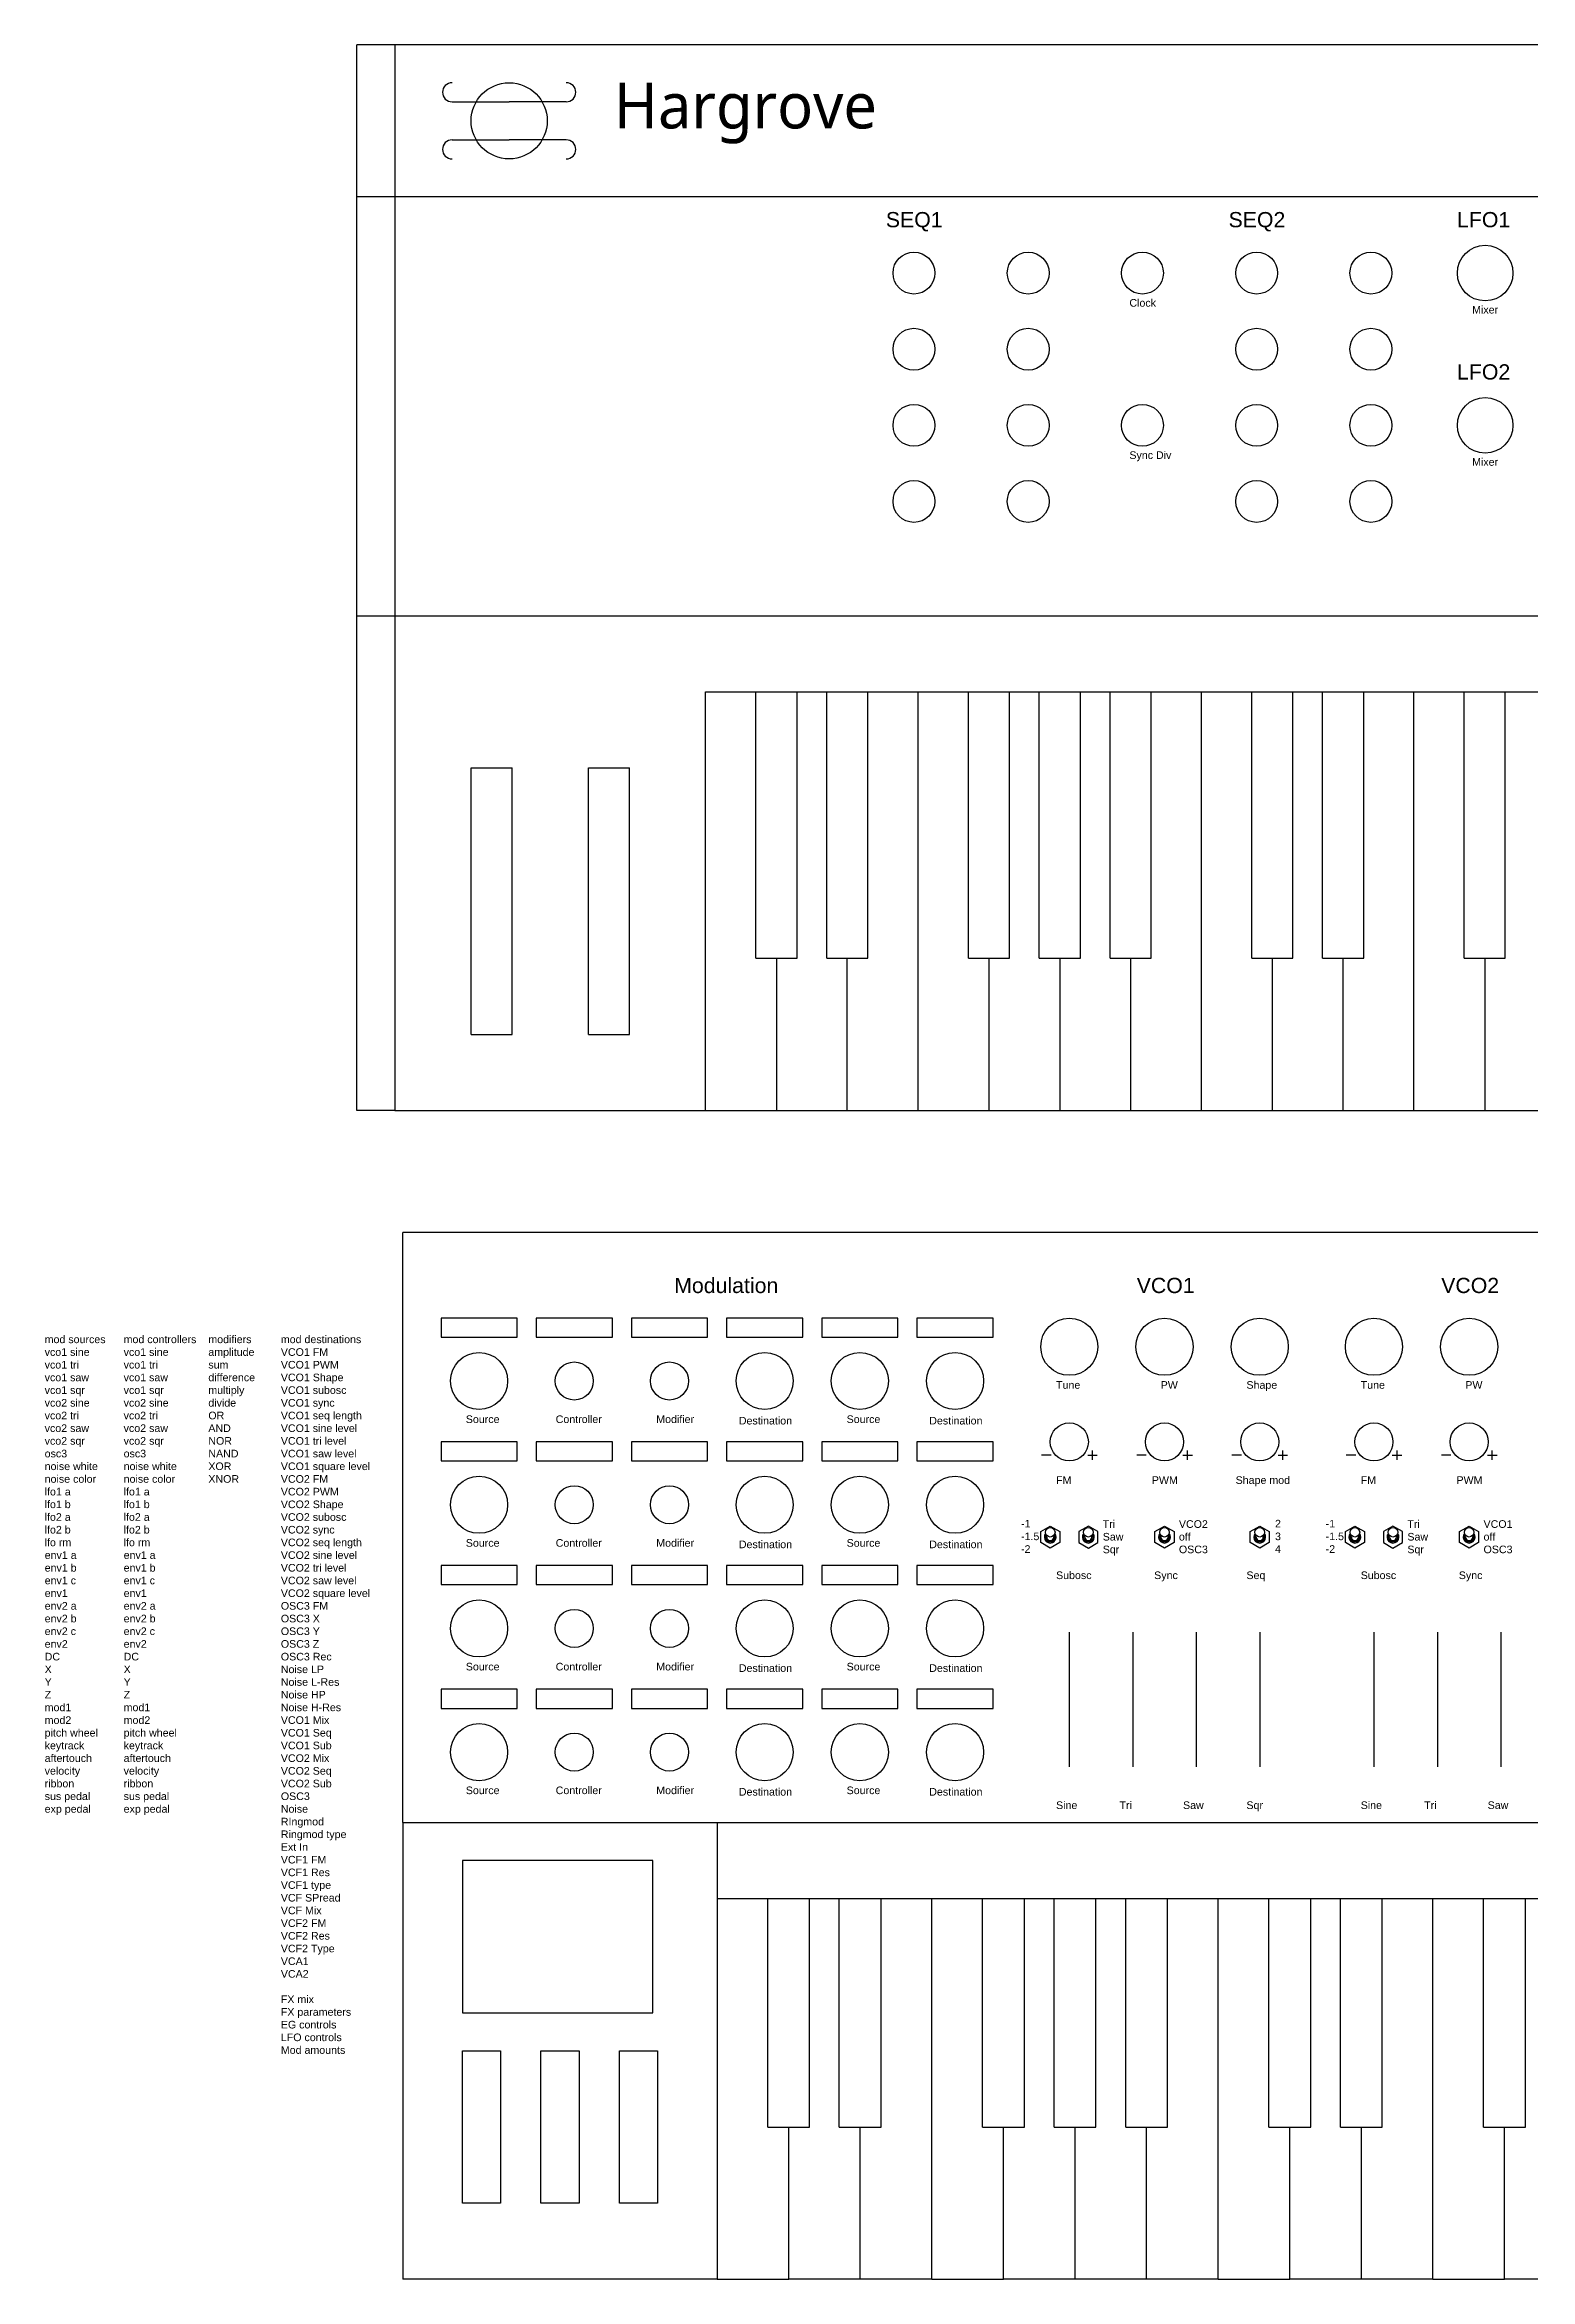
# Model space of a CAD drawing. Header units: inches. Extents: x 3.6 to 72.2, y 4.5 to 33.8.
# Drawn here: x 3.58 to 23.09, y 4.46 to 33.81 of the extents above; entities that cross this region are included whole.
import ezdxf

# ---------------------------------------------------------------- set-up
doc = ezdxf.new("R2010")
doc.units = ezdxf.units.IN
doc.header["$MEASUREMENT"] = 0
doc.styles.get("Standard").update_dxf_attribs({"font": 'arial.ttf'})

msp = doc.modelspace()

# ---------------------------------------------------------------- linework, layer by layer
for p, q in [((7.68, 19.814), (7.68, 33.814)), ((46.31, 33.814), (7.68, 33.814)), ((8.18, 33.814), (8.18, 19.814)), ((8.93, 33.064), (9.18, 33.064)), ((9.18, 33.064), (9.68, 33.064)), ((10.18, 33.064), (9.68, 33.064)), ((10.43, 33.064), (10.18, 33.064)), ((8.93, 32.564), (9.18, 32.564)), ((9.18, 32.564), (9.68, 32.564)), ((10.18, 32.564), (9.68, 32.564)), ((10.43, 32.564), (10.18, 32.564)), ((46.31, 31.814), (7.68, 31.814)), ((7.68, 26.314), (46.31, 26.314)), ((12.26, 19.814), (12.26, 25.314)), ((12.26, 25.314), (18.77, 25.314)), ((12.92, 21.814), (12.92, 25.314)), ((13.46, 21.814), (13.46, 25.314)), ((13.85, 21.814), (13.85, 25.314)), ((14.39, 21.814), (14.39, 25.314)), ((15.05, 19.814), (15.05, 25.314)), ((15.71, 21.814), (15.71, 25.314)), ((16.25, 21.814), (16.25, 25.314)), ((16.64, 21.814), (16.64, 25.314)), ((17.18, 21.814), (17.18, 25.314)), ((17.57, 21.814), (17.57, 25.314)), ((18.11, 21.814), (18.11, 25.314)), ((18.77, 19.814), (18.77, 25.314)), ((18.77, 19.814), (18.77, 25.314)), ((18.77, 25.314), (25.28, 25.314)), ((19.43, 21.814), (19.43, 25.314)), ((19.97, 21.814), (19.97, 25.314)), ((20.36, 21.814), (20.36, 25.314)), ((20.9, 21.814), (20.9, 25.314)), ((21.56, 19.814), (21.56, 25.314)), ((22.22, 21.814), (22.22, 25.314)), ((22.76, 21.814), (22.76, 25.314)), ((9.18, 20.814), (9.18, 24.314)), ((9.18, 24.314), (9.72, 24.314)), ((9.72, 20.814), (9.72, 24.314)), ((10.72, 20.814), (10.72, 24.314)), ((10.72, 24.314), (11.26, 24.314)), ((11.26, 20.814), (11.26, 24.314)), ((12.92, 21.814), (13.46, 21.814)), ((13.19, 21.814), (13.19, 19.814)), ((13.85, 21.814), (14.39, 21.814)), ((14.12, 19.814), (14.12, 21.814)), ((15.71, 21.814), (16.25, 21.814)), ((15.98, 21.814), (15.98, 19.814)), ((16.64, 21.814), (17.18, 21.814)), ((16.91, 21.814), (16.91, 19.814)), ((17.57, 21.814), (18.11, 21.814)), ((17.84, 21.814), (17.84, 19.814)), ((19.43, 21.814), (19.97, 21.814)), ((19.7, 21.814), (19.7, 19.814)), ((20.36, 21.814), (20.9, 21.814)), ((20.63, 19.814), (20.63, 21.814)), ((22.22, 21.814), (22.76, 21.814)), ((22.49, 21.814), (22.49, 19.814)), ((9.18, 20.814), (9.72, 20.814)), ((10.72, 20.814), (11.26, 20.814)), ((8.18, 19.814), (7.68, 19.814)), ((8.18, 19.814), (45.81, 19.814)), ((12.26, 19.814), (13.19, 19.814)), ((13.19, 19.814), (14.12, 19.814)), ((14.12, 19.814), (15.05, 19.814)), ((15.05, 19.814), (15.98, 19.814)), ((15.98, 19.814), (16.91, 19.814)), ((16.91, 19.814), (17.84, 19.814)), ((17.84, 19.814), (18.77, 19.814)), ((18.77, 19.814), (19.7, 19.814)), ((19.7, 19.814), (20.63, 19.814)), ((20.63, 19.814), (21.56, 19.814)), ((21.56, 19.814), (22.49, 19.814)), ((22.49, 19.814), (23.42, 19.814)), ((48.785, 18.211), (8.285, 18.211)), ((8.285, 10.461), (8.285, 18.211)), ((9.785, 17.086), (8.785, 17.086)), ((8.785, 17.086), (8.785, 16.836)), ((9.785, 16.836), (9.785, 17.086)), ((11.035, 17.086), (10.035, 17.086)), ((10.035, 17.086), (10.035, 16.836)), ((11.035, 16.836), (11.035, 17.086)), ((12.285, 17.086), (11.285, 17.086)), ((11.285, 17.086), (11.285, 16.836)), ((12.285, 16.836), (12.285, 17.086)), ((13.535, 17.086), (12.535, 17.086)), ((12.535, 17.086), (12.535, 16.836)), ((13.535, 16.836), (13.535, 17.086)), ((14.785, 17.086), (13.785, 17.086)), ((13.785, 17.086), (13.785, 16.836)), ((14.785, 16.836), (14.785, 17.086)), ((16.035, 17.086), (15.035, 17.086)), ((15.035, 17.086), (15.035, 16.836)), ((16.035, 16.836), (16.035, 17.086)), ((8.785, 16.836), (9.785, 16.836)), ((10.035, 16.836), (11.035, 16.836)), ((11.285, 16.836), (12.285, 16.836)), ((12.535, 16.836), (13.535, 16.836)), ((13.785, 16.836), (14.785, 16.836)), ((15.035, 16.836), (16.035, 16.836)), ((9.785, 15.461), (8.785, 15.461)), ((8.785, 15.461), (8.785, 15.211)), ((9.785, 15.211), (9.785, 15.461)), ((11.035, 15.461), (10.035, 15.461)), ((10.035, 15.461), (10.035, 15.211)), ((11.035, 15.211), (11.035, 15.461)), ((12.285, 15.461), (11.285, 15.461)), ((11.285, 15.461), (11.285, 15.211)), ((12.285, 15.211), (12.285, 15.461)), ((13.535, 15.461), (12.535, 15.461)), ((12.535, 15.461), (12.535, 15.211)), ((13.535, 15.211), (13.535, 15.461)), ((14.785, 15.461), (13.785, 15.461)), ((13.785, 15.461), (13.785, 15.211)), ((14.785, 15.211), (14.785, 15.461)), ((16.035, 15.461), (15.035, 15.461)), ((15.035, 15.461), (15.035, 15.211)), ((16.035, 15.211), (16.035, 15.461)), ((16.795, 15.286), (16.67, 15.286)), ((17.276, 15.286), (17.401, 15.286)), ((17.339, 15.224), (17.339, 15.349)), ((18.045, 15.286), (17.92, 15.286)), ((18.526, 15.286), (18.651, 15.286)), ((18.589, 15.224), (18.589, 15.349)), ((19.295, 15.286), (19.17, 15.286)), ((19.776, 15.286), (19.901, 15.286)), ((19.839, 15.224), (19.839, 15.349)), ((20.795, 15.286), (20.67, 15.286)), ((21.276, 15.286), (21.401, 15.286)), ((21.339, 15.224), (21.339, 15.349)), ((22.045, 15.286), (21.92, 15.286)), ((22.526, 15.286), (22.651, 15.286)), ((22.589, 15.224), (22.589, 15.349)), ((8.785, 15.211), (9.785, 15.211)), ((10.035, 15.211), (11.035, 15.211)), ((11.285, 15.211), (12.285, 15.211)), ((12.535, 15.211), (13.535, 15.211)), ((13.785, 15.211), (14.785, 15.211)), ((15.035, 15.211), (16.035, 15.211)), ((16.739, 14.211), (16.73, 14.244)), ((16.832, 14.211), (16.841, 14.244)), ((17.239, 14.211), (17.23, 14.244)), ((17.332, 14.211), (17.341, 14.244)), ((18.239, 14.211), (18.23, 14.244)), ((18.332, 14.211), (18.341, 14.244)), ((19.489, 14.211), (19.48, 14.244)), ((19.582, 14.211), (19.591, 14.244)), ((20.739, 14.211), (20.73, 14.244)), ((20.832, 14.211), (20.841, 14.244)), ((21.239, 14.211), (21.23, 14.244)), ((21.332, 14.211), (21.341, 14.244)), ((22.239, 14.211), (22.23, 14.244)), ((22.332, 14.211), (22.341, 14.244)), ((9.785, 13.836), (8.785, 13.836)), ((8.785, 13.836), (8.785, 13.586)), ((9.785, 13.586), (9.785, 13.836)), ((11.035, 13.836), (10.035, 13.836)), ((10.035, 13.836), (10.035, 13.586)), ((11.035, 13.586), (11.035, 13.836)), ((12.285, 13.836), (11.285, 13.836)), ((11.285, 13.836), (11.285, 13.586)), ((12.285, 13.586), (12.285, 13.836)), ((13.535, 13.836), (12.535, 13.836)), ((12.535, 13.836), (12.535, 13.586)), ((13.535, 13.586), (13.535, 13.836)), ((14.785, 13.836), (13.785, 13.836)), ((13.785, 13.836), (13.785, 13.586)), ((14.785, 13.586), (14.785, 13.836)), ((16.035, 13.836), (15.035, 13.836)), ((15.035, 13.836), (15.035, 13.586)), ((16.035, 13.586), (16.035, 13.836)), ((8.785, 13.586), (9.785, 13.586)), ((10.035, 13.586), (11.035, 13.586)), ((11.285, 13.586), (12.285, 13.586)), ((12.535, 13.586), (13.535, 13.586)), ((13.785, 13.586), (14.785, 13.586)), ((15.035, 13.586), (16.035, 13.586)), ((17.035, 12.961), (17.035, 11.191)), ((17.869, 12.961), (17.869, 11.191)), ((18.702, 12.961), (18.702, 11.191)), ((19.535, 12.961), (19.535, 11.191)), ((21.035, 12.961), (21.035, 11.191)), ((21.869, 12.961), (21.869, 11.191)), ((22.702, 12.961), (22.702, 11.191)), ((9.785, 12.211), (8.785, 12.211)), ((8.785, 12.211), (8.785, 11.961)), ((9.785, 11.961), (9.785, 12.211)), ((11.035, 12.211), (10.035, 12.211)), ((10.035, 12.211), (10.035, 11.961)), ((11.035, 11.961), (11.035, 12.211)), ((12.285, 12.211), (11.285, 12.211)), ((11.285, 12.211), (11.285, 11.961)), ((12.285, 11.961), (12.285, 12.211)), ((13.535, 12.211), (12.535, 12.211)), ((12.535, 12.211), (12.535, 11.961)), ((13.535, 11.961), (13.535, 12.211)), ((14.785, 12.211), (13.785, 12.211)), ((13.785, 12.211), (13.785, 11.961)), ((14.785, 11.961), (14.785, 12.211)), ((16.035, 12.211), (15.035, 12.211)), ((15.035, 12.211), (15.035, 11.961)), ((16.035, 11.961), (16.035, 12.211)), ((8.785, 11.961), (9.785, 11.961)), ((10.035, 11.961), (11.035, 11.961)), ((11.285, 11.961), (12.285, 11.961)), ((12.535, 11.961), (13.535, 11.961)), ((13.785, 11.961), (14.785, 11.961)), ((15.035, 11.961), (16.035, 11.961)), ((8.285, 10.461), (48.785, 10.461)), ((8.285, 10.461), (8.285, 4.461)), ((12.41, 10.461), (12.41, 4.461)), ((11.567, 9.961), (9.067, 9.961)), ((9.067, 9.961), (9.067, 7.961)), ((11.567, 7.961), (11.567, 9.961)), ((46.25, 9.461), (12.41, 9.461)), ((13.075, 6.461), (13.075, 9.461)), ((13.625, 6.461), (13.625, 9.461)), ((14.015, 6.461), (14.015, 9.461)), ((14.565, 6.461), (14.565, 9.461)), ((15.23, 4.461), (15.23, 9.461)), ((15.895, 6.461), (15.895, 9.461)), ((16.445, 6.461), (16.445, 9.461)), ((16.835, 6.461), (16.835, 9.461)), ((17.385, 6.461), (17.385, 9.461)), ((17.775, 6.461), (17.775, 9.461)), ((18.325, 6.461), (18.325, 9.461)), ((18.99, 4.461), (18.99, 9.461)), ((19.655, 6.461), (19.655, 9.461)), ((20.205, 6.461), (20.205, 9.461)), ((20.595, 6.461), (20.595, 9.461)), ((21.145, 6.461), (21.145, 9.461)), ((21.81, 4.461), (21.81, 9.461)), ((22.475, 6.461), (22.475, 9.461)), ((23.025, 6.461), (23.025, 9.461)), ((9.067, 7.961), (11.567, 7.961)), ((9.067, 5.461), (9.067, 7.461)), ((9.067, 7.461), (9.567, 7.461)), ((9.567, 7.461), (9.567, 5.461)), ((10.098, 5.461), (10.098, 7.461)), ((10.098, 7.461), (10.598, 7.461)), ((10.598, 7.461), (10.598, 5.461)), ((11.129, 5.461), (11.129, 7.461)), ((11.129, 7.461), (11.629, 7.461)), ((11.629, 7.461), (11.629, 5.461)), ((13.075, 6.461), (13.625, 6.461)), ((13.35, 4.461), (13.35, 6.461)), ((14.015, 6.461), (14.565, 6.461)), ((14.29, 4.461), (14.29, 6.461)), ((15.895, 6.461), (16.445, 6.461)), ((16.17, 4.461), (16.17, 6.461)), ((16.835, 6.461), (17.385, 6.461)), ((17.11, 4.461), (17.11, 6.461)), ((17.775, 6.461), (18.325, 6.461)), ((18.05, 4.461), (18.05, 6.461)), ((19.655, 6.461), (20.205, 6.461)), ((19.93, 4.461), (19.93, 6.461)), ((20.595, 6.461), (21.145, 6.461)), ((20.87, 4.461), (20.87, 6.461)), ((22.475, 6.461), (23.025, 6.461)), ((22.75, 4.461), (22.75, 6.461)), ((9.567, 5.461), (9.067, 5.461)), ((10.598, 5.461), (10.098, 5.461)), ((11.629, 5.461), (11.129, 5.461)), ((12.41, 4.461), (8.285, 4.461)), ((12.41, 4.461), (13.35, 4.461)), ((14.29, 4.461), (13.35, 4.461)), ((15.23, 4.461), (14.29, 4.461)), ((15.23, 4.461), (16.17, 4.461)), ((17.11, 4.461), (16.17, 4.461)), ((18.05, 4.461), (17.11, 4.461)), ((18.99, 4.461), (18.05, 4.461)), ((18.99, 4.461), (19.93, 4.461)), ((20.87, 4.461), (19.93, 4.461)), ((21.81, 4.461), (20.87, 4.461)), ((21.81, 4.461), (22.75, 4.461)), ((23.69, 4.461), (22.75, 4.461))]:
    msp.add_line(p, q)
for points in [[(16.66, 14.283), (16.785, 14.355), (16.91, 14.283), (16.91, 14.139), (16.785, 14.067), (16.66, 14.139)], [(17.41, 14.283), (17.285, 14.355), (17.16, 14.283), (17.16, 14.139), (17.285, 14.067), (17.41, 14.139)], [(18.16, 14.283), (18.285, 14.355), (18.41, 14.283), (18.41, 14.139), (18.285, 14.067), (18.16, 14.139)], [(19.41, 14.283), (19.535, 14.355), (19.66, 14.283), (19.66, 14.139), (19.535, 14.067), (19.41, 14.139)], [(20.66, 14.283), (20.785, 14.355), (20.91, 14.283), (20.91, 14.139), (20.785, 14.067), (20.66, 14.139)], [(21.41, 14.283), (21.285, 14.355), (21.16, 14.283), (21.16, 14.139), (21.285, 14.067), (21.41, 14.139)], [(22.16, 14.283), (22.285, 14.355), (22.41, 14.283), (22.41, 14.139), (22.285, 14.067), (22.16, 14.139)]]:
    msp.add_lwpolyline(points, close=True)
for centre, radius in [((9.68, 32.814), 0.5), ((22.495, 30.814), 0.365), ((14.995, 30.814), 0.275), ((16.495, 30.814), 0.275), ((17.995, 30.814), 0.275), ((19.495, 30.814), 0.275), ((20.995, 30.814), 0.275), ((14.995, 29.814), 0.275), ((16.495, 29.814), 0.275), ((19.495, 29.814), 0.275), ((20.995, 29.814), 0.275), ((14.995, 28.814), 0.275), ((16.495, 28.814), 0.275), ((17.995, 28.814), 0.275), ((19.495, 28.814), 0.275), ((20.995, 28.814), 0.275), ((22.495, 28.814), 0.365), ((14.995, 27.814), 0.275), ((16.495, 27.814), 0.275), ((19.495, 27.814), 0.275), ((20.995, 27.814), 0.275), ((17.035, 16.711), 0.375), ((18.285, 16.711), 0.375), ((19.535, 16.711), 0.375), ((21.035, 16.711), 0.375), ((22.285, 16.711), 0.375), ((9.285, 16.261), 0.375), ((10.535, 16.261), 0.25), ((11.785, 16.261), 0.25), ((13.035, 16.261), 0.375), ((14.285, 16.261), 0.375), ((15.535, 16.261), 0.375), ((17.035, 15.461), 0.25), ((18.285, 15.461), 0.25), ((19.535, 15.461), 0.25), ((21.035, 15.461), 0.25), ((22.285, 15.461), 0.25), ((9.285, 14.636), 0.375), ((13.035, 14.636), 0.375), ((14.285, 14.636), 0.375), ((15.535, 14.636), 0.375), ((10.535, 14.636), 0.25), ((11.785, 14.636), 0.25), ((16.785, 14.274), 0.0625), ((17.285, 14.274), 0.0625), ((18.285, 14.274), 0.0625), ((19.535, 14.274), 0.0625), ((20.785, 14.274), 0.0625), ((21.285, 14.274), 0.0625), ((22.285, 14.274), 0.0625), ((9.285, 13.011), 0.375), ((10.535, 13.011), 0.25), ((11.785, 13.011), 0.25), ((13.035, 13.011), 0.375), ((14.285, 13.011), 0.375), ((15.535, 13.011), 0.375), ((9.285, 11.386), 0.375), ((13.035, 11.386), 0.375), ((14.285, 11.386), 0.375), ((15.535, 11.386), 0.375), ((10.535, 11.386), 0.25), ((11.785, 11.386), 0.25)]:
    msp.add_circle(centre, radius)
for centre, radius, start, end in [((8.93, 33.189), 0.125, 90, 270), ((10.43, 33.189), 0.125, 270, 90), ((8.93, 32.439), 0.125, 90, 270), ((10.43, 32.439), 0.125, 270, 90), ((16.785, 14.211), 0.0781, 141.3178, 38.6822), ((16.785, 14.211), 0.0625, 150, 30), ((16.785, 14.211), 0.0469, 180, 360), ((17.285, 14.211), 0.0781, 141.3178, 38.6822), ((17.285, 14.211), 0.0625, 150, 30), ((17.285, 14.211), 0.0469, 180, 0), ((18.285, 14.211), 0.0781, 141.3178, 38.6822), ((18.285, 14.211), 0.0625, 150, 30), ((18.285, 14.211), 0.0469, 180, 360), ((19.535, 14.211), 0.0781, 141.3178, 38.6822), ((19.535, 14.211), 0.0625, 150, 30), ((19.535, 14.211), 0.0469, 180, 360), ((20.785, 14.211), 0.0781, 141.3178, 38.6822), ((20.785, 14.211), 0.0625, 150, 30), ((20.785, 14.211), 0.0469, 180, 360), ((21.285, 14.211), 0.0781, 141.3178, 38.6822), ((21.285, 14.211), 0.0625, 150, 30), ((21.285, 14.211), 0.0469, 180, 0), ((22.285, 14.211), 0.0781, 141.3178, 38.6822), ((22.285, 14.211), 0.0625, 150, 30), ((22.285, 14.211), 0.0469, 180, 360)]:
    msp.add_arc(centre, radius, start, end)

# ---------------------------------------------------------------- texts
for s, width, heights, insert, char_height, attachment_point in [('{\\fLucida Calligraphy|b0|i0|c0|p66;Hargrove}', 2.61916, [1], (11.055, 33.314), 0.6, 1), ('SEQ1', 0.7626, [-0.219], (14.626, 31.616), 0.2, 1), ('SEQ2', 0.7626, [-0.219], (19.126, 31.616), 0.2, 1), ('LFO1', 0.7626, [-0.207], (22.126, 31.616), 0.2, 1), ('Clock', 0.7626, [-0.103], (17.824, 30.473), 0.1, 1), ('Mixer', 0.7626, [-0.102], (22.324, 30.383), 0.1, 1), ('LFO2', 0.7626, [-0.207], (22.126, 29.616), 0.2, 1), ('Sync Div', 0.7626, [-0.131], (17.824, 28.473), 0.1, 1), ('Mixer', 0.7626, [-0.102], (22.324, 28.383), 0.1, 1), ('Modulation', 1.51406, [-0.203], (11.847, 17.616), 0.2, 1), ('VCO1', 1.51406, [-0.207], (17.92, 17.616), 0.2, 1), ('VCO2', 1.51406, [-0.207], (21.918, 17.616), 0.2, 1), ('mod sources\\Pvco1 sine\\Pvco1 tri\\Pvco1 saw\\Pvco1 sqr\\Pvco2 sine\\Pvco2 tri\\Pvco2 saw\\Pvco2 sqr\\Posc3\\Pnoise white\\Pnoise color\\Plfo1 a\\Plfo1 b\\Plfo2 a\\Plfo2 b\\Plfo rm\\Penv1 a\\Penv1 b\\Penv1 c\\Penv1\\Penv2 a\\Penv2 b\\Penv2 c\\Penv2\\PDC\\PX\\PY\\PZ\\Pmod1\\Pmod2\\Ppitch wheel\\Pkeytrack\\Paftertouch\\Pvelocity\\Pribbon\\Psus pedal\\Pexp pedal', 2.89226, [-6.314], (3.581, 16.858), 0.1, 1), ('mod controllers\\Pvco1 sine\\Pvco1 tri\\Pvco1 saw\\Pvco1 sqr\\Pvco2 sine\\Pvco2 tri\\Pvco2 saw\\Pvco2 sqr\\Posc3\\Pnoise white\\Pnoise color\\Plfo1 a\\Plfo1 b\\Plfo2 a\\Plfo2 b\\Plfo rm\\Penv1 a\\Penv1 b\\Penv1 c\\Penv1\\Penv2 a\\Penv2 b\\Penv2 c\\Penv2\\PDC\\PX\\PY\\PZ\\Pmod1\\Pmod2\\Ppitch wheel\\Pkeytrack\\Paftertouch\\Pvelocity\\Pribbon\\Psus pedal\\Pexp pedal', 2.89226, [-6.314], (4.618, 16.858), 0.1, 1), ('modifiers\\Pamplitude\\Psum\\Pdifference\\Pmultiply\\Pdivide\\POR\\PAND\\PNOR\\PNAND\\PXOR\\PXNOR', 2.89226, [-1.946], (5.73, 16.858), 0.1, 1), ('mod destinations\\PVCO1 FM\\PVCO1 PWM\\PVCO1 Shape\\PVCO1 subosc\\PVCO1 sync\\PVCO1 seq length\\PVCO1 sine level\\PVCO1 tri level\\PVCO1 saw level\\PVCO1 square level\\PVCO2 FM\\PVCO2 PWM\\PVCO2 Shape\\PVCO2 subosc\\PVCO2 sync\\PVCO2 seq length\\PVCO2 sine level\\PVCO2 tri level\\PVCO2 saw level\\PVCO2 square level\\POSC3 FM\\POSC3 X\\POSC3 Y\\POSC3 Z\\POSC3 Rec\\PNoise LP\\PNoise L-Res\\PNoise HP\\PNoise H-Res\\PVCO1 Mix\\PVCO1 Seq\\PVCO1 Sub\\PVCO2 Mix\\PVCO2 Seq\\PVCO2 Sub\\POSC3\\PNoise\\PRIngmod\\PRingmod type\\PExt In\\PVCF1 FM\\PVCF1 Res\\PVCF1 type\\PVCF SPread\\PVCF Mix\\PVCF2 FM\\PVCF2 Res\\PVCF2 Type\\PVCA1\\PVCA2\\P\\PFX mix\\PFX parameters\\PEG controls\\PLFO controls\\PMod amounts', 2.89226, [-9.512], (6.682, 16.858), 0.1, 1), ('Tune', 1.51406, [-0.102], (16.861, 16.259), 0.1, 1), ('PW', 1.51406, [-0.1], (18.46, 16.259), 0.1, 3), ('Shape', 1.51406, [-0.129], (19.361, 16.259), 0.1, 1), ('Tune', 1.51406, [-0.102], (20.861, 16.259), 0.1, 1), ('PW', 1.51406, [-0.1], (22.46, 16.259), 0.1, 3), ('Source', 1.51406, [-0.103], (9.111, 15.809), 0.1, 1), ('Controller', 1.51406, [-0.103], (10.291, 15.809), 0.1, 1), ('Modifier', 1.51406, [-0.103], (11.611, 15.809), 0.1, 1), ('Destination', 1.51406, [-0.102], (12.696, 15.79), 0.1, 1), ('Source', 1.51406, [-0.103], (14.111, 15.809), 0.1, 1), ('Destination', 1.51406, [-0.102], (15.196, 15.79), 0.1, 1), ('FM', 1.51406, [-0.1], (16.861, 15.009), 0.1, 1), ('PWM', 1.51406, [-0.1], (18.46, 15.009), 0.1, 3), ('Shape mod', 1.51406, [-0.129], (19.219, 15.009), 0.1, 1), ('FM', 1.51406, [-0.1], (20.861, 15.009), 0.1, 1), ('PWM', 1.51406, [-0.1], (22.46, 15.009), 0.1, 3), ('-1\\P-1.5\\P-2', 1.51406, [-0.435], (16.401, 14.437), 0.1, 1), ('Tri\\PSaw\\PSqr', 1.51406, [-0.465], (17.474, 14.432), 0.1, 1), ('VCO2\\Poff\\POSC3', 1.51406, [-0.44], (18.474, 14.432), 0.1, 1), ('2\\P3\\P4', 1.51406, [-0.434], (19.736, 14.437), 0.1, 1), ('-1\\P-1.5\\P-2', 1.51406, [-0.435], (20.401, 14.437), 0.1, 1), ('Tri\\PSaw\\PSqr', 1.51406, [-0.465], (21.474, 14.432), 0.1, 1), ('VCO1\\Poff\\POSC3', 1.51406, [-0.44], (22.474, 14.432), 0.1, 1), ('Source', 1.51406, [-0.103], (9.111, 14.184), 0.1, 1), ('Controller', 1.51406, [-0.103], (10.291, 14.184), 0.1, 1), ('Modifier', 1.51406, [-0.103], (11.611, 14.184), 0.1, 1), ('Destination', 1.51406, [-0.102], (12.696, 14.165), 0.1, 1), ('Source', 1.51406, [-0.103], (14.111, 14.184), 0.1, 1), ('Destination', 1.51406, [-0.102], (15.196, 14.165), 0.1, 1), ('Subosc', 1.51406, [-0.103], (16.861, 13.759), 0.1, 1), ('Sync', 1.51406, [-0.131], (18.46, 13.759), 0.1, 3), ('Seq', 1.51406, [-0.129], (19.361, 13.759), 0.1, 1), ('Subosc', 1.51406, [-0.103], (20.861, 13.759), 0.1, 1), ('Sync', 1.51406, [-0.131], (22.46, 13.759), 0.1, 3), ('Source', 1.51406, [-0.103], (9.111, 12.559), 0.1, 1), ('Controller', 1.51406, [-0.103], (10.291, 12.559), 0.1, 1), ('Modifier', 1.51406, [-0.103], (11.611, 12.559), 0.1, 1), ('Destination', 1.51406, [-0.102], (12.696, 12.54), 0.1, 1), ('Source', 1.51406, [-0.103], (14.111, 12.559), 0.1, 1), ('Destination', 1.51406, [-0.102], (15.196, 12.54), 0.1, 1), ('Source', 1.51406, [-0.103], (9.111, 10.934), 0.1, 1), ('Controller', 1.51406, [-0.103], (10.291, 10.934), 0.1, 1), ('Modifier', 1.51406, [-0.103], (11.611, 10.934), 0.1, 1), ('Destination', 1.51406, [-0.102], (12.696, 10.915), 0.1, 1), ('Source', 1.51406, [-0.103], (14.111, 10.934), 0.1, 1), ('Destination', 1.51406, [-0.102], (15.196, 10.915), 0.1, 1), ('Sine', 1.51406, [-0.103], (16.861, 10.739), 0.1, 1), ('Tri', 1.51406, [-0.1], (17.695, 10.739), 0.1, 1), ('Saw', 1.51406, [-0.103], (18.528, 10.739), 0.1, 1), ('Sqr', 1.51406, [-0.129], (19.361, 10.739), 0.1, 1), ('Sine', 1.51406, [-0.103], (20.861, 10.739), 0.1, 1), ('Tri', 1.51406, [-0.1], (21.695, 10.739), 0.1, 1), ('Saw', 1.51406, [-0.103], (22.528, 10.739), 0.1, 1)]:
    msp.add_mtext_dynamic_manual_height_columns(s, width=width, gutter_width=1, heights=heights, dxfattribs=dict(insert=insert, char_height=char_height, attachment_point=attachment_point))

doc.saveas('drawing.dxf')
